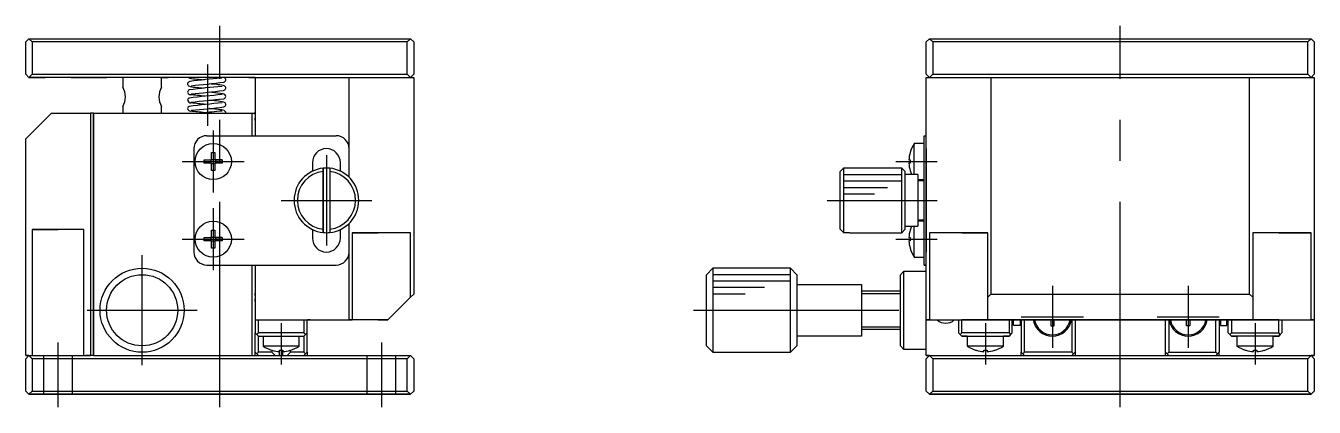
# Model space of a CAD drawing. Extents: x -122 to 299, y -225 to 18.
# Drawn here: x 99.8 to 299, y -135.4 to -76.4 of the extents above; entities that cross this region are included whole.
import ezdxf

# ---------------------------------------------------------------- set-up
doc = ezdxf.new("R2010")
doc.units = 0
doc.linetypes.add('CENTER', pattern=[50.8, 31.75, -6.35, 6.35, -6.35])
doc.linetypes.add('DASHED', pattern=[19.05, 12.7, -6.35])
doc.layers.get('0').update_dxf_attribs({"linetype": 'CONTINUOUS'})
doc.layers.add('CENTER', color=1, linetype='CENTER')

msp = doc.modelspace()

# ---------------------------------------------------------------- linework, layer by layer
at = {"color": 7, "linetype": 'CONTINUOUS'}
for p, q in [((100.25, -78.4), (99.75, -78.9)), ((99.75, -83.9), (99.75, -78.9)), ((100.25, -78.4), (159.25, -78.4)), ((100.75, -78.9), (100.25, -78.4)), ((158.75, -78.9), (100.75, -78.9)), ((100.75, -78.9), (100.75, -83.9)), ((159.25, -78.4), (158.75, -78.9)), ((158.75, -83.9), (158.75, -78.9)), ((159.75, -78.9), (159.25, -78.4)), ((159.75, -78.9), (159.75, -83.9)), ((239.51, -78.4), (239.01, -78.9)), ((239.01, -83.9), (239.01, -78.9)), ((239.51, -78.4), (298.51, -78.4)), ((240.01, -78.9), (239.51, -78.4)), ((298.01, -78.9), (240.01, -78.9)), ((240.01, -78.9), (240.01, -83.9)), ((298.51, -78.4), (298.01, -78.9)), ((298.01, -83.9), (298.01, -78.9)), ((299.01, -78.9), (298.51, -78.4)), ((299.01, -78.9), (299.01, -83.9)), ((100.25, -84.4), (99.75, -83.9)), ((99.75, -83.9), (100.25, -84.4)), ((100.25, -84.4), (100.75, -83.9)), ((135.25, -84.4), (100.25, -84.4)), ((100.25, -84.4), (102.75, -84.4)), ((100.75, -83.9), (158.75, -83.9)), ((106.75, -84.4), (112.25, -84.4)), ((114.75, -84.4), (114.75, -85.9)), ((120.75, -85.9), (120.75, -84.4)), ((120.75, -84.4), (121.75, -84.4)), ((124.79, -85.3), (124.78, -85.41)), ((124.78, -85.41), (124.81, -85.52)), ((124.84, -85.2), (124.79, -85.3)), ((124.81, -85.52), (124.86, -85.6)), ((124.91, -85.12), (124.84, -85.2)), ((124.86, -85.6), (124.94, -85.68)), ((125.01, -85.06), (124.91, -85.12)), ((124.93, -84.4), (125.02, -84.46)), ((125.13, -85.01), (125.01, -85.06)), ((125.02, -84.46), (125.14, -84.5)), ((130.05, -84.52), (129.93, -84.51)), ((130.45, -85.7), (130.31, -85.64)), ((130.4, -85.11), (130.5, -85.06)), ((130.48, -84.43), (130.41, -84.4)), ((130.57, -84.5), (130.48, -84.43)), ((130.5, -85.06), (130.58, -84.99)), ((130.64, -84.59), (130.57, -84.5)), ((130.58, -84.99), (130.64, -84.91)), ((130.68, -84.7), (130.64, -84.59)), ((130.64, -84.91), (130.67, -84.81)), ((130.67, -84.81), (130.68, -84.7)), ((134.25, -84.4), (135.25, -84.4)), ((134.25, -84.4), (135.25, -84.4)), ((135.25, -84.4), (159.75, -84.4)), ((135.25, -84.4), (135.25, -93.4)), ((149.75, -95.4), (149.75, -84.4)), ((158.75, -83.9), (159.25, -84.4)), ((159.75, -83.9), (159.25, -84.4)), ((159.25, -84.4), (159.75, -83.9)), ((159.75, -84.4), (159.75, -117.9)), ((239.51, -84.4), (239.01, -83.9)), ((239.01, -83.9), (239.51, -84.4)), ((239.01, -95.4), (239.01, -84.4)), ((239.01, -84.4), (271.01, -84.4)), ((239.51, -84.4), (240.01, -83.9)), ((240.01, -83.9), (298.01, -83.9)), ((249.01, -84.4), (249.01, -117.9)), ((271.01, -84.4), (299.01, -84.4)), ((289.01, -117.9), (289.01, -84.4)), ((298.01, -83.9), (298.51, -84.4)), ((299.01, -83.9), (298.51, -84.4)), ((298.51, -84.4), (299.01, -83.9)), ((299.01, -84.4), (299.01, -91.9)), ((124.8, -86.55), (124.78, -86.66)), ((124.78, -86.66), (124.8, -86.77)), ((124.86, -86.45), (124.8, -86.55)), ((124.8, -86.77), (124.85, -86.87)), ((124.85, -86.87), (124.93, -86.94)), ((124.94, -86.37), (124.86, -86.45)), ((124.93, -86.94), (125.07, -87.03)), ((124.94, -85.68), (125.05, -85.74)), ((125.03, -86.32), (124.94, -86.37)), ((125.05, -85.74), (125.18, -85.79)), ((125.07, -87.03), (125.18, -87.06)), ((130.27, -86.92), (128.13, -86.66)), ((130.35, -86.41), (130.44, -86.37)), ((130.44, -86.37), (130.53, -86.31)), ((130.55, -85.76), (130.45, -85.7)), ((130.53, -86.31), (130.6, -86.24)), ((130.62, -85.84), (130.55, -85.76)), ((130.6, -86.24), (130.65, -86.14)), ((130.67, -85.93), (130.62, -85.84)), ((130.65, -86.14), (130.68, -86.04)), ((130.68, -86.04), (130.67, -85.93)), ((114.75, -88.9), (114.75, -89.9)), ((120.75, -89.9), (120.75, -88.9)), ((130.47, -89.53), (130.36, -89.47)), ((130.5, -88.27), (130.39, -88.21)), ((130.39, -88.94), (130.49, -88.89)), ((130.56, -89.6), (130.47, -89.53)), ((130.49, -88.89), (130.57, -88.83)), ((130.58, -88.34), (130.5, -88.27)), ((130.64, -89.69), (130.56, -89.6)), ((130.57, -88.83), (130.63, -88.74)), ((130.65, -88.44), (130.58, -88.34)), ((130.63, -88.74), (130.67, -88.64)), ((130.68, -88.54), (130.65, -88.44)), ((130.67, -88.64), (130.68, -88.54)), ((103.75, -89.9), (99.75, -93.9)), ((103.75, -89.9), (109.75, -89.9)), ((109.75, -89.9), (109.75, -127.4)), ((110.25, -89.9), (109.75, -89.9)), ((110.25, -89.9), (134.75, -89.9)), ((110.25, -89.9), (110.25, -95.9)), ((110.25, -95.9), (110.25, -89.9)), ((130.67, -89.78), (130.64, -89.69)), ((130.67, -89.9), (130.67, -89.78)), ((134.75, -89.9), (135.19, -89.9)), ((134.75, -93.4), (134.75, -89.9)), ((135.25, -90.14), (135.17, -90.14)), ((135.17, -90.66), (135.25, -90.66)), ((127.75, -93.4), (147.75, -93.4)), ((238.71, -95.4), (238.71, -93.4)), ((238.71, -93.4), (239.01, -93.4)), ((299.01, -91.9), (299.01, -100.9)), ((99.75, -127.4), (99.75, -93.9)), ((125.75, -95.4), (125.75, -111.4)), ((149.75, -99.83), (149.75, -95.4)), ((238.71, -94.6), (237.16, -94.6)), ((237.16, -97.4), (237.16, -94.6)), ((238.71, -111.4), (238.71, -95.4)), ((239.01, -95.4), (239.01, -111.4)), ((239.01, -95.9), (239.01, -95.4)), ((110.25, -95.9), (110.25, -105.9)), ((110.25, -105.9), (110.25, -95.9)), ((127.36, -97.14), (128.42, -97.14)), ((127.36, -97.14), (128.49, -97.14)), ((127.36, -97.66), (127.36, -97.14)), ((128.42, -97.66), (128.42, -97.14)), ((128.42, -97.14), (128.49, -97.14)), ((128.49, -97.14), (128.49, -96)), ((128.49, -96), (129.01, -96)), ((128.49, -97.07), (129.01, -97.07)), ((129.01, -96), (129.01, -97.14)), ((129.01, -97.14), (129.08, -97.14)), ((129.01, -97.14), (130.15, -97.14)), ((129.08, -97.14), (129.08, -97.66)), ((130.15, -97.14), (129.08, -97.14)), ((130.15, -97.14), (130.15, -97.66)), ((144.1, -97.55), (144.1, -98.88)), ((148.4, -98.88), (148.4, -97.55)), ((236.32, -97.14), (236.51, -97.14)), ((236.51, -96), (236.51, -96)), ((236.51, -97.14), (236.51, -97.66)), ((237.16, -99.4), (237.16, -97.4)), ((239.01, -101.4), (239.01, -95.9)), ((128.49, -97.66), (127.36, -97.66)), ((128.49, -98.8), (128.49, -97.66)), ((129.01, -97.73), (128.49, -97.73)), ((129.01, -98.8), (128.49, -98.8)), ((129.01, -97.66), (129.01, -98.8)), ((130.15, -97.66), (129.01, -97.66)), ((145.75, -98.42), (145.75, -108.37)), ((145.75, -98.93), (145.75, -98.42)), ((145.75, -107.87), (145.75, -98.93)), ((146.75, -98.42), (146.75, -98.93)), ((146.75, -98.93), (146.75, -107.87)), ((226.21, -98.42), (225.71, -98.93)), ((225.71, -107.87), (225.71, -98.93)), ((226.21, -98.42), (226.21, -108.37)), ((227.21, -98.42), (226.21, -98.42)), ((226.21, -99.4), (235.21, -99.4)), ((235.21, -98.4), (227.21, -98.4)), ((227.21, -98.4), (227.21, -98.42)), ((235.21, -108.4), (235.21, -98.4)), ((235.71, -98.9), (235.21, -98.4)), ((235.71, -98.9), (235.71, -107.9)), ((235.71, -98.9), (235.71, -99.4)), ((235.71, -99.4), (235.71, -107.4)), ((235.71, -99.4), (235.71, -107.4)), ((237.71, -99.4), (235.71, -99.4)), ((236.51, -97.66), (236.32, -97.66)), ((236.51, -98.8), (236.51, -98.8)), ((236.51, -98.8), (236.51, -98.8)), ((237.71, -99.4), (237.71, -107.4)), ((237.71, -99.4), (237.71, -100.42)), ((226.21, -100.4), (235.21, -100.4)), ((226.21, -101.4), (233, -101.4)), ((237.71, -100.2), (238.71, -100.2)), ((238.71, -100.4), (237.71, -100.4)), ((239.01, -107.9), (239.01, -101.4)), ((299.01, -100.9), (299.01, -110.9)), ((226.21, -102.4), (231, -102.4)), ((110.25, -105.9), (110.25, -127.4)), ((110.25, -127.4), (110.25, -105.9)), ((149.75, -111.4), (149.75, -106.97)), ((235.71, -107.4), (237.71, -107.4)), ((235.71, -107.4), (235.71, -107.9)), ((237.16, -109.4), (237.16, -107.4)), ((237.71, -106.4), (238.71, -106.4)), ((237.71, -106.5), (237.71, -107.4)), ((238.71, -106.6), (237.71, -106.6)), ((100.75, -107.9), (100.75, -127.4)), ((100.75, -107.9), (104.75, -107.9)), ((108.75, -107.9), (100.75, -107.9)), ((108.75, -107.9), (104.75, -107.9)), ((108.75, -127.4), (108.75, -107.9)), ((127.36, -109.14), (128.42, -109.14)), ((127.36, -109.14), (128.49, -109.14)), ((127.36, -109.66), (127.36, -109.14)), ((128.42, -109.66), (128.42, -109.14)), ((128.42, -109.14), (128.49, -109.14)), ((128.49, -109.14), (128.49, -108)), ((128.49, -108), (129.01, -108)), ((128.49, -109.07), (129.01, -109.07)), ((129.01, -108), (129.01, -109.14)), ((129.01, -109.14), (129.08, -109.14)), ((129.01, -109.14), (130.15, -109.14)), ((129.08, -109.14), (129.08, -109.66)), ((130.15, -109.14), (129.08, -109.14)), ((130.15, -109.14), (130.15, -109.66)), ((144.1, -107.91), (144.1, -109.25)), ((145.75, -108.37), (145.75, -107.87)), ((146.75, -107.87), (146.75, -108.37)), ((148.4, -109.25), (148.4, -107.91)), ((159.25, -108.4), (150.25, -108.4)), ((150.25, -108.4), (150.25, -121.9)), ((150.25, -108.4), (154.25, -108.4)), ((159.25, -108.4), (154.25, -108.4)), ((159.25, -118.4), (159.25, -108.4)), ((225.71, -107.87), (226.21, -108.37)), ((226.21, -108.37), (227.21, -108.37)), ((227.21, -108.37), (227.21, -108.4)), ((227.21, -108.4), (235.21, -108.4)), ((235.21, -108.4), (235.71, -107.9)), ((236.32, -109.14), (236.51, -109.14)), ((236.51, -108), (236.51, -108)), ((236.51, -109.14), (236.51, -109.66)), ((237.16, -112.2), (237.16, -109.4)), ((239.01, -111.4), (239.01, -107.9)), ((248.51, -108.4), (239.51, -108.4)), ((239.51, -108.4), (239.51, -121.9)), ((244.51, -108.4), (239.51, -108.4)), ((244.51, -108.4), (248.51, -108.4)), ((248.51, -118.4), (248.51, -108.4)), ((289.51, -108.4), (289.51, -118.4)), ((293.51, -108.4), (289.51, -108.4)), ((298.51, -108.4), (289.51, -108.4)), ((293.51, -108.4), (298.51, -108.4)), ((298.51, -121.9), (298.51, -108.4)), ((128.49, -109.66), (127.36, -109.66)), ((128.49, -110.8), (128.49, -109.66)), ((129.01, -109.73), (128.49, -109.73)), ((129.01, -110.8), (128.49, -110.8)), ((130.15, -109.66), (129.01, -109.66)), ((129.01, -109.66), (129.01, -110.8)), ((149.75, -121.9), (149.75, -111.4)), ((236.51, -109.66), (236.32, -109.66)), ((236.51, -110.8), (236.51, -110.8)), ((236.51, -110.8), (236.51, -110.8)), ((238.71, -113.4), (238.71, -111.4)), ((239.01, -121.9), (239.01, -111.4)), ((299.01, -110.9), (299.01, -119.9)), ((127.75, -113.4), (147.75, -113.4)), ((127.75, -113.4), (134.75, -113.4)), ((134.75, -127.4), (134.75, -113.4)), ((134.75, -113.4), (135.25, -113.4)), ((135.25, -113.4), (147.75, -113.4)), ((135.25, -113.4), (135.25, -113.9)), ((237.16, -112.2), (238.71, -112.2)), ((238.71, -113.4), (239.01, -113.4)), ((239.01, -113.4), (238.71, -113.4)), ((135.25, -113.9), (135.25, -121.9)), ((206, -113.9), (205, -114.9)), ((205, -125.9), (205, -114.9)), ((218, -113.9), (206, -113.9)), ((206, -113.9), (206, -126.9)), ((218, -114.9), (206, -114.9)), ((218, -126.9), (218, -113.9)), ((219, -114.9), (218, -113.9)), ((219, -114.9), (219, -125.9)), ((219, -114.9), (219, -117.4)), ((235.51, -114.4), (235.01, -114.9)), ((235.01, -125.9), (235.01, -114.9)), ((235.51, -114.4), (235.51, -126.4)), ((239.01, -114.4), (235.51, -114.4)), ((218, -115.9), (206, -115.9)), ((214, -116.9), (206, -116.9)), ((219, -116.4), (229, -116.4)), ((219, -117.4), (219, -123.4)), ((219, -117.4), (219, -123.4)), ((229, -116.4), (229, -124.4)), ((229, -117.4), (235.01, -117.4)), ((135.25, -118.14), (135.17, -118.14)), ((135.17, -118.66), (135.25, -118.66)), ((159.25, -118.4), (155.75, -121.9)), ((155.75, -121.9), (159.25, -118.4)), ((159.75, -117.9), (159.25, -118.4)), ((159.25, -118.4), (159.75, -117.9)), ((211, -117.9), (206, -117.9)), ((248.51, -118.4), (249.01, -117.9)), ((248.51, -121.9), (248.51, -118.4)), ((249.01, -117.9), (289.01, -117.9)), ((289.01, -117.9), (289.51, -118.4)), ((289.51, -118.4), (289.51, -121.9)), ((299.01, -119.9), (299.01, -121.9)), ((135.25, -121.9), (143.25, -121.9)), ((135.25, -121.9), (149.75, -121.9)), ((135.25, -121.9), (135.25, -122.9)), ((135.25, -122.9), (135.25, -123.9)), ((135.75, -123.9), (135.75, -121.9)), ((142.75, -121.9), (142.75, -123.9)), ((143.25, -121.9), (143.75, -121.9)), ((143.25, -123.9), (143.25, -121.9)), ((143.32, -121.9), (149.75, -121.9)), ((143.75, -121.9), (143.32, -121.9)), ((150.25, -121.9), (149.75, -121.9)), ((149.75, -121.9), (150.25, -121.9)), ((154.25, -121.9), (150.25, -121.9)), ((154.25, -121.9), (150.25, -121.9)), ((155.75, -121.9), (154.25, -121.9)), ((154.25, -121.9), (155.75, -121.9)), ((219, -123.4), (219, -125.9)), ((235.01, -123.4), (229, -123.4)), ((239.01, -127.4), (239.01, -121.9)), ((239.01, -121.9), (244.01, -121.9)), ((239.51, -121.9), (239.01, -121.9)), ((239.51, -121.9), (244.51, -121.9)), ((244.01, -121.9), (248.51, -121.9)), ((244.01, -121.9), (244.01, -123.9)), ((248.51, -121.9), (244.51, -121.9)), ((244.51, -123.9), (244.51, -121.9)), ((289.51, -121.9), (248.51, -121.9)), ((248.51, -121.9), (252.51, -121.9)), ((251.81, -121.9), (251.81, -123.9)), ((252.31, -123.9), (252.31, -121.9)), ((252.51, -121.9), (285.51, -121.9)), ((252.51, -122.75), (252.51, -121.9)), ((253.51, -122.75), (252.51, -122.75)), ((253.51, -121.9), (253.51, -122.75)), ((253.71, -121.9), (253.71, -126.9)), ((254.21, -126.9), (254.21, -121.9)), ((258.25, -121.9), (258.25, -122.8)), ((258.25, -122.8), (258.77, -122.8)), ((258.77, -122.8), (258.77, -121.9)), ((261.51, -121.9), (261.51, -126.9)), ((262.01, -121.9), (262.01, -127.4)), ((276.01, -127.4), (276.01, -121.9)), ((276.51, -121.9), (276.51, -126.9)), ((279.25, -122.8), (279.25, -121.9)), ((279.77, -122.8), (279.25, -122.8)), ((279.77, -121.9), (279.77, -122.8)), ((283.81, -126.9), (283.81, -121.9)), ((284.31, -121.9), (284.31, -126.9)), ((284.51, -121.9), (284.51, -122.75)), ((284.51, -122.75), (285.51, -122.75)), ((285.51, -121.9), (289.51, -121.9)), ((285.51, -122.75), (285.51, -121.9)), ((285.71, -123.9), (285.71, -121.9)), ((286.21, -121.9), (286.21, -123.9)), ((289.51, -121.9), (294.51, -121.9)), ((293.51, -121.9), (289.51, -121.9)), ((293.51, -121.9), (298.51, -121.9)), ((293.51, -123.9), (293.51, -121.9)), ((294.01, -121.9), (294.01, -123.9)), ((294.51, -121.9), (299.01, -121.9)), ((299.01, -121.9), (298.51, -121.9)), ((299.01, -121.9), (299.01, -127.4)), ((135.25, -127.4), (135.25, -123.9)), ((135.5, -124.15), (135.25, -123.9)), ((135.75, -123.9), (135.5, -124.15)), ((135.5, -124.15), (135.75, -124.4)), ((142.75, -123.9), (135.75, -123.9)), ((135.75, -124.4), (142.75, -124.4)), ((135.75, -126.9), (135.75, -124.4)), ((136.45, -124.4), (136.45, -125.94)), ((142.05, -125.94), (142.05, -124.4)), ((143, -124.15), (142.75, -123.9)), ((142.75, -124.4), (143, -124.15)), ((142.75, -124.4), (142.75, -126.9)), ((143, -124.15), (143.25, -123.9)), ((143.25, -126.9), (143.25, -123.9)), ((229, -124.4), (219, -124.4)), ((244.01, -123.9), (244.26, -124.15)), ((244.26, -124.15), (244.01, -123.9)), ((244.26, -124.15), (244.51, -123.9)), ((244.26, -124.15), (244.51, -124.4)), ((244.51, -124.4), (244.26, -124.15)), ((251.81, -123.9), (244.51, -123.9)), ((244.51, -124.4), (251.81, -124.4)), ((245.36, -124.4), (244.51, -124.4)), ((245.36, -124.4), (245.36, -125.94)), ((251.13, -124.4), (250.94, -124.4)), ((250.96, -125.94), (250.96, -124.4)), ((250.96, -124.4), (251.13, -124.4)), ((251.81, -124.4), (250.96, -124.4)), ((251.81, -124.4), (251.13, -124.4)), ((251.13, -124.4), (251.81, -124.4)), ((252.31, -123.9), (251.81, -124.4)), ((251.81, -123.9), (252.06, -124.15)), ((252.06, -124.15), (251.81, -124.4)), ((252.31, -123.9), (252.06, -124.15)), ((285.71, -123.9), (286.21, -124.4)), ((285.71, -123.9), (285.96, -124.15)), ((286.21, -123.9), (285.96, -124.15)), ((285.96, -124.15), (286.21, -124.4)), ((286.21, -123.9), (293.51, -123.9)), ((293.51, -124.4), (286.21, -124.4)), ((286.88, -124.4), (286.21, -124.4)), ((286.21, -124.4), (287.06, -124.4)), ((286.21, -124.4), (286.88, -124.4)), ((286.88, -124.4), (287.07, -124.4)), ((287.06, -124.4), (286.88, -124.4)), ((287.06, -124.4), (287.06, -125.94)), ((292.66, -125.94), (292.66, -124.4)), ((292.66, -124.4), (293.51, -124.4)), ((293.76, -124.15), (293.51, -123.9)), ((293.76, -124.15), (293.51, -124.4)), ((293.51, -124.4), (293.76, -124.15)), ((294.01, -123.9), (293.76, -124.15)), ((293.76, -124.15), (294.01, -123.9)), ((99.75, -127.4), (100.25, -127.4)), ((100.25, -127.4), (99.75, -127.4)), ((100.25, -127.4), (99.75, -127.9)), ((100.25, -127.4), (109.75, -127.4)), ((100.75, -127.9), (100.25, -127.4)), ((109.75, -127.4), (109.04, -127.4)), ((110.25, -127.4), (109.75, -127.4)), ((110.25, -127.4), (134.75, -127.4)), ((134.75, -127.4), (159.25, -127.4)), ((135.25, -126.9), (135.5, -127.15)), ((135.75, -126.9), (135.5, -127.15)), ((135.5, -127.15), (135.75, -127.4)), ((137.83, -126.9), (135.75, -126.9)), ((142.05, -125.94), (136.45, -125.94)), ((137.83, -126.59), (137.83, -126.9)), ((137.83, -126.9), (138.33, -127.4)), ((137.85, -126.6), (137.86, -126.59)), ((137.85, -126.6), (137.86, -126.59)), ((138.99, -126.78), (138.99, -126.59)), ((138.99, -126.59), (139.51, -126.59)), ((139, -127.4), (139, -126.59)), ((139.5, -127.4), (139.5, -126.59)), ((139.51, -126.59), (139.51, -126.78)), ((140.18, -127.4), (140.68, -126.9)), ((140.65, -126.59), (140.66, -126.6)), ((140.65, -126.59), (140.66, -126.6)), ((140.68, -126.9), (140.68, -126.59)), ((142.75, -126.9), (140.68, -126.9)), ((143, -127.15), (142.75, -126.9)), ((142.75, -127.4), (143, -127.15)), ((143, -127.15), (143.25, -126.9)), ((143.25, -126.9), (143.25, -127.4)), ((159.25, -127.4), (158.75, -127.9)), ((159.75, -127.9), (159.25, -127.4)), ((205, -125.9), (206, -126.9)), ((206, -126.9), (218, -126.9)), ((218, -126.9), (219, -125.9)), ((235.01, -125.9), (235.51, -126.4)), ((235.51, -126.4), (239.01, -126.4)), ((239.51, -127.4), (239.01, -127.9)), ((239.51, -127.4), (239.01, -127.4)), ((239.01, -127.4), (239.51, -127.4)), ((239.51, -127.4), (298.51, -127.4)), ((240.01, -127.9), (239.51, -127.4)), ((250.96, -125.94), (245.36, -125.94)), ((246.75, -126.6), (246.76, -126.59)), ((246.75, -126.6), (246.76, -126.59)), ((247.9, -126.78), (247.9, -126.59)), ((247.9, -126.59), (248.42, -126.59)), ((248.42, -126.59), (248.42, -126.78)), ((249.55, -126.59), (249.56, -126.6)), ((249.55, -126.59), (249.56, -126.6)), ((253.71, -127.4), (253.71, -126.9)), ((254.21, -127.4), (253.71, -126.9)), ((253.96, -127.15), (253.71, -126.9)), ((253.96, -127.15), (254.21, -126.9)), ((254.21, -127.4), (253.96, -127.15)), ((261.51, -126.9), (254.21, -126.9)), ((261.76, -127.15), (261.51, -126.9)), ((261.51, -127.4), (261.76, -127.15)), ((261.76, -127.15), (261.51, -127.4)), ((261.76, -127.15), (262.01, -126.9)), ((262.01, -126.9), (261.76, -127.15)), ((276.26, -127.15), (276.01, -126.9)), ((276.01, -126.9), (276.26, -127.15)), ((276.26, -127.15), (276.51, -126.9)), ((276.51, -127.4), (276.26, -127.15)), ((276.26, -127.15), (276.51, -127.4)), ((276.51, -126.9), (283.81, -126.9)), ((283.81, -127.4), (284.31, -126.9)), ((284.06, -127.15), (283.81, -126.9)), ((283.81, -127.4), (284.06, -127.15)), ((284.06, -127.15), (284.31, -126.9)), ((284.31, -127.4), (284.31, -126.9)), ((292.66, -125.94), (287.06, -125.94)), ((288.45, -126.6), (288.46, -126.59)), ((288.45, -126.6), (288.46, -126.59)), ((289.6, -126.78), (289.6, -126.59)), ((289.6, -126.59), (290.12, -126.59)), ((290.12, -126.59), (290.12, -126.78)), ((291.25, -126.59), (291.26, -126.6)), ((291.25, -126.59), (291.26, -126.6)), ((298.51, -127.4), (298.01, -127.9)), ((299.01, -127.9), (298.51, -127.4)), ((298.51, -127.4), (299.01, -127.4)), ((299.01, -127.4), (298.51, -127.4)), ((99.75, -132.9), (99.75, -127.9)), ((158.75, -127.9), (100.75, -127.9)), ((100.75, -127.9), (100.75, -132.9)), ((158.75, -132.9), (158.75, -127.9)), ((159.75, -127.9), (159.75, -132.9)), ((239.01, -132.9), (239.01, -127.9)), ((298.01, -127.9), (240.01, -127.9)), ((240.01, -127.9), (240.01, -132.9)), ((298.01, -132.9), (298.01, -127.9)), ((299.01, -127.9), (299.01, -132.9)), ((100.25, -133.4), (99.75, -132.9)), ((99.75, -132.9), (100.25, -133.4)), ((100.25, -133.4), (100.75, -132.9)), ((100.25, -133.4), (159.25, -133.4)), ((159.25, -133.4), (100.25, -133.4)), ((100.75, -132.9), (158.75, -132.9)), ((107, -133.4), (102.5, -133.4)), ((104.75, -133.4), (102.5, -133.4)), ((107, -133.4), (102.5, -133.4)), ((104.75, -133.4), (102.5, -133.4)), ((107, -133.4), (104.75, -133.4)), ((107, -133.4), (104.75, -133.4)), ((157, -133.4), (152.5, -133.4)), ((157, -133.4), (152.5, -133.4)), ((154.75, -133.4), (152.5, -133.4)), ((154.75, -133.4), (152.5, -133.4)), ((157, -133.4), (154.75, -133.4)), ((157, -133.4), (154.75, -133.4)), ((158.75, -132.9), (159.25, -133.4)), ((159.75, -132.9), (159.25, -133.4)), ((159.25, -133.4), (159.75, -132.9)), ((239.51, -133.4), (239.01, -132.9)), ((239.01, -132.9), (239.51, -133.4)), ((239.51, -133.4), (240.01, -132.9)), ((298.51, -133.4), (239.51, -133.4)), ((239.51, -133.4), (281.96, -133.4)), ((240.01, -132.9), (298.01, -132.9)), ((240.01, -133.4), (246.01, -133.4)), ((240.01, -133.4), (246.01, -133.4)), ((240.01, -133.4), (246.01, -133.4)), ((240.01, -133.4), (246.01, -133.4)), ((246.26, -133.4), (241.76, -133.4)), ((246.26, -133.4), (241.76, -133.4)), ((246.26, -133.4), (241.76, -133.4)), ((246.26, -133.4), (241.76, -133.4)), ((266.01, -133.4), (272.01, -133.4)), ((266.01, -133.4), (272.01, -133.4)), ((281.96, -133.4), (280.01, -133.4)), ((281.96, -133.4), (280.01, -133.4)), ((281.96, -133.4), (284.06, -133.4)), ((281.96, -133.4), (284.06, -133.4)), ((281.96, -133.4), (284.06, -133.4)), ((286.01, -133.4), (284.06, -133.4)), ((284.06, -133.4), (298.51, -133.4)), ((286.01, -133.4), (284.06, -133.4)), ((296.26, -133.4), (291.76, -133.4)), ((296.26, -133.4), (291.76, -133.4)), ((296.26, -133.4), (291.76, -133.4)), ((296.26, -133.4), (291.76, -133.4)), ((292.01, -133.4), (298.01, -133.4)), ((292.01, -133.4), (298.01, -133.4)), ((292.01, -133.4), (298.01, -133.4)), ((292.01, -133.4), (298.01, -133.4)), ((298.01, -132.9), (298.51, -133.4)), ((299.01, -132.9), (298.51, -133.4)), ((298.51, -133.4), (299.01, -132.9))]:
    msp.add_line(p, q, dxfattribs=at)
at = {"color": 3, "linetype": 'CONTINUOUS'}
for p, q in [((229, -117.8), (235.01, -117.8)), ((235.01, -123), (229, -123))]:
    msp.add_line(p, q, dxfattribs=at)
at = {"color": 3, "linetype": 'DASHED'}
for p, q in [((102.5, -127.4), (102.5, -133.4)), ((107, -133.4), (107, -127.4)), ((152.5, -127.4), (152.5, -133.4)), ((157, -133.4), (157, -127.4))]:
    msp.add_line(p, q, dxfattribs=at)
at = {"color": 7, "linetype": 'CONTINUOUS'}
for centre, radius in [((128.75, -97.4), 2.8), ((128.75, -109.4), 2.8), ((117.75, -120.4), 6.5), ((117.75, -120.4), 5.5)]:
    msp.add_circle(centre, radius, dxfattribs=at)
for centre, radius, start, end in [((138.59, -192.47), 108.31, 94.5859, 97.1419), ((128.52, -64.26), 20.52, 260.5056, 266.6423), ((113.24, 50.13), 136.33, 275.0845, 277.2323), ((127.24, -102.75), 17.38, 79.8208, 87.0368), ((112.16, -87.4), 3, 330.0024, 29.9976), ((123.35, -87.4), 3, 150.0019, 209.9981), ((125.16, -87.94), 0.375, 110.9146, 174.7353), ((138.11, -184.94), 98.22, 94.6739, 97.655), ((138.11, -183.67), 98.22, 94.6739, 97.655), ((128.7, -63.75), 22.32, 260.9295, 266.4593), ((95.53, -386.63), 301.03, 83.9135, 84.3479), ((104.42, 136.89), 224.8, 275.3369, 276.6249), ((130.23, -87.37), 0.449, 4.7033, 84.6314), ((130.32, -87.32), 0.359, 276.2261, 358.5114), ((125.26, -87.85), 0.478, 187.0521, 274.8833), ((125.09, -89.17), 0.312, 101.7595, 180.3994), ((125.26, -89.14), 0.478, 183.6756, 260.0893), ((138.11, -186.22), 98.22, 94.6739, 97.655), ((95.53, -389.18), 301.03, 83.9135, 84.3479), ((95.65, -387.9), 301.03, 83.9135, 84.3479), ((104.42, 135.62), 224.8, 275.3369, 276.6249), ((117.03, 15.02), 104.82, 274.5526, 277.3242), ((138.11, -187.49), 98.22, 94.6739, 96.5051), ((127.22, -104.96), 17.05, 79.309, 86.9231), ((127.02, -108.35), 19.17, 79.9854, 86.6655), ((140.15, -90.4), 4.99, 168.9104, 177.0152), ((140.15, -90.4), 4.99, 182.9848, 191.0896), ((127.75, -95.4), 2, 90, 180), ((147.75, -95.4), 2, 0, 90), ((146.25, -97.55), 2.15, 0, 180), ((241.31, -97.4), 5, 145.9442, 163.7142), ((241.31, -97.4), 4.99, 163.7274, 177.0152), ((146.25, -103.4), 5, 95.7392, 264.2608), ((146.25, -103.4), 4.5, 96.3794, 263.6206), ((146.25, -103.4), 5, 84.2608, 95.7392), ((146.25, -103.4), 5, 275.7392, 84.2608), ((146.25, -103.4), 4.5, 276.3794, 83.6206), ((241.31, -97.4), 4.99, 182.9848, 196.2726), ((241.31, -97.4), 5, 196.2858, 203.5782), ((241.31, -109.4), 5, 156.4218, 163.7142), ((146.25, -109.25), 2.15, 180, 0), ((146.25, -103.4), 5, 264.2608, 275.7392), ((241.31, -109.4), 4.99, 163.7274, 177.0152), ((127.75, -111.4), 2, 180, 270), ((147.75, -111.4), 2, 270, 0), ((241.31, -109.4), 4.99, 182.9848, 196.2726), ((241.31, -109.4), 5, 196.2858, 214.0558), ((140.15, -118.4), 4.99, 168.9104, 177.0152), ((140.15, -118.4), 4.99, 182.9848, 191.0896), ((138.35, -121.4), 4.99, 348.9104, 354.253), ((242.01, -120.4), 2, 228.5904, 270), ((242.01, -120.4), 2, 270, 311.4096), ((258.51, -121.4), 3, 189.5941, 350.4059), ((258.51, -121.4), 2.8, 190.2866, 270), ((258.51, -121.4), 2.8, 270, 349.7134), ((279.51, -121.4), 3, 189.5941, 350.4059), ((279.51, -121.4), 2.8, 190.2866, 270), ((279.51, -121.4), 2.8, 270, 349.7134), ((139.25, -121.8), 5, 235.9442, 253.7142), ((139.25, -121.8), 4.99, 253.7274, 267.0152), ((139.25, -121.8), 4.99, 272.9848, 286.2726), ((139.25, -121.8), 5, 286.2858, 304.0558), ((248.16, -121.8), 5, 235.9442, 253.7142), ((248.16, -121.8), 4.99, 253.7274, 267.0152), ((248.16, -121.8), 4.99, 272.9848, 286.2726), ((248.16, -121.8), 5, 286.2858, 304.0558), ((289.86, -121.8), 5, 235.9442, 253.7142), ((289.86, -121.8), 4.99, 253.7274, 267.0152), ((289.86, -121.8), 4.99, 272.9848, 286.2726), ((289.86, -121.8), 5, 286.2858, 304.0558)]:
    msp.add_arc(centre, radius, start, end, dxfattribs=at)
at = {"layer": 'CENTER', "color": 1, "linetype": 'CENTER'}
for p, q in [((129.75, -135.4), (129.75, -76.4)), ((269.01, -135.4), (269.01, -76.4)), ((127.88, -82.4), (127.88, -91.9)), ((128.75, -92.6), (128.75, -102.2)), ((123.95, -97.4), (133.55, -97.4)), ((146.25, -96.4), (146.25, -110.4)), ((234.32, -97.4), (240.71, -97.4)), ((139.25, -103.4), (153.25, -103.4)), ((223.71, -103.4), (240.71, -103.4)), ((128.75, -104.6), (128.75, -114.2)), ((123.95, -109.4), (133.55, -109.4)), ((234.32, -109.4), (240.71, -109.4)), ((117.75, -128.9), (117.75, -111.9)), ((258.51, -116.6), (258.51, -126.2)), ((279.51, -116.6), (279.51, -126.2)), ((109.25, -120.4), (126.25, -120.4)), ((203, -120.4), (237.01, -120.4)), ((253.71, -121.4), (263.31, -121.4)), ((274.71, -121.4), (284.31, -121.4)), ((139.25, -122.4), (139.25, -128.78)), ((248.16, -122.4), (248.16, -128.78)), ((289.86, -122.4), (289.86, -128.78)), ((104.75, -135.4), (104.75, -125.4)), ((154.75, -125.4), (154.75, -135.4))]:
    msp.add_line(p, q, dxfattribs=at)

doc.saveas('drawing.dxf')
